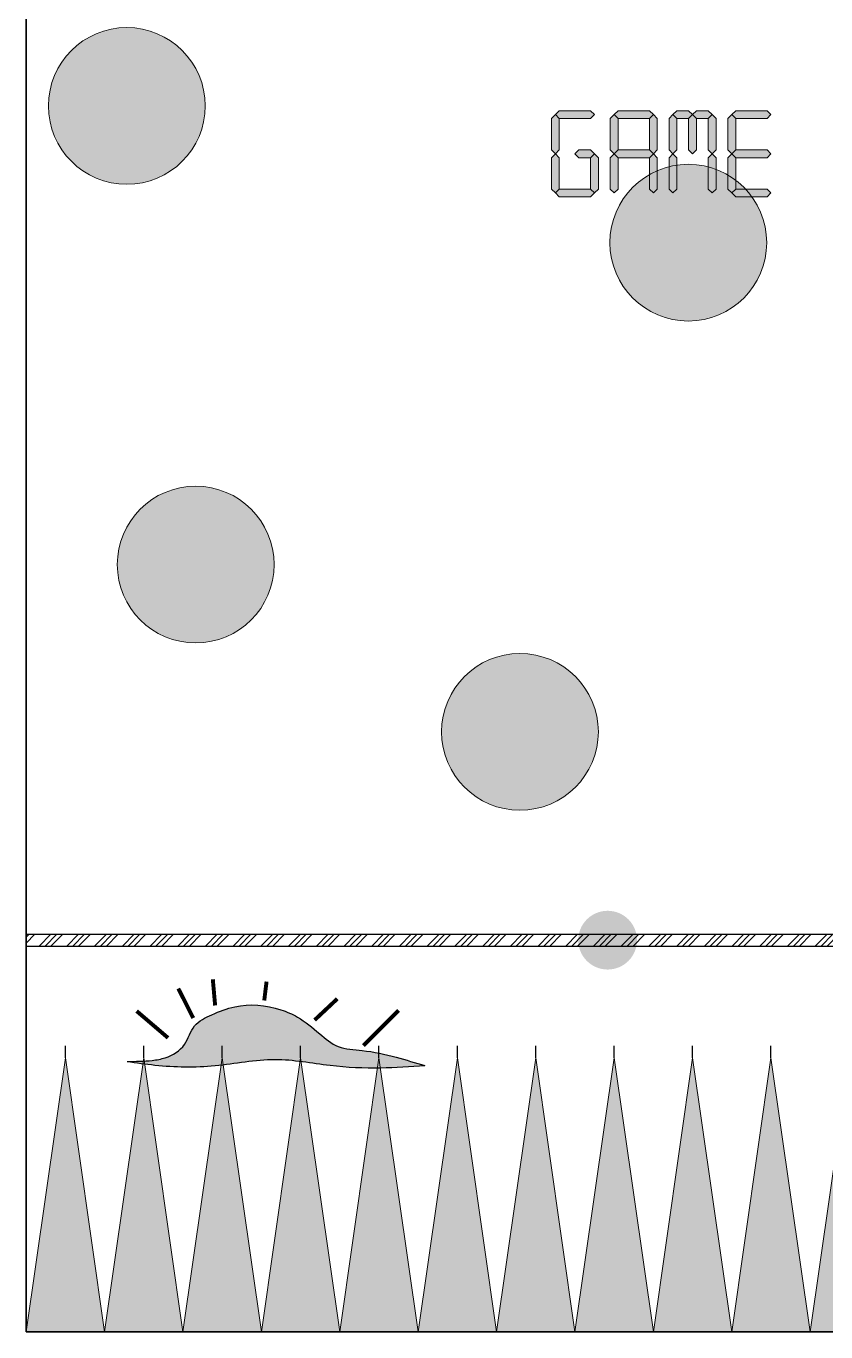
# Model space of a CAD drawing. Header units: millimetres. Extents: x -914 to 2637, y 40 to 664.
# Drawn here: x 2235.8 to 2439.8, y 39.6 to 373 of the extents above; entities that cross this region are included whole.
import ezdxf

# ---------------------------------------------------------------- set-up
doc = ezdxf.new("R2010")
doc.units = ezdxf.units.MM
doc.header["$MEASUREMENT"] = 0
doc.layers.get('DEFPOINTS').update_dxf_attribs({"lineweight": 9})
picture_1 = doc.add_image_def('image1.jpg', size_in_pixel=(400, 500))

msp = doc.modelspace()

# ---------------------------------------------------------------- hatches: boundary and pattern name
h = msp.add_hatch(color=256)
h.dxf.hatch_style = 1
h.set_gradient(color1=(255, 0, 255), rotation=90, tint=1, name='SPHERICAL')
h.paths.add_polyline_path([(2281.48, 352.59, 1), (2241.48, 352.59, 1)])
h = msp.add_hatch(color=256)
h.dxf.hatch_style = 1
h.set_gradient(color1=(255, 0, 255), color2=(255, 0, 0), rotation=90, tint=1, name='SPHERICAL')
h.paths.add_polyline_path([(2369.8, 341.37), (2370.8, 340.37), (2371.8, 341.37), (2371.8, 349.37), (2370.8, 350.37), (2369.8, 349.37)])
h = msp.add_hatch(color=256)
h.dxf.hatch_style = 1
h.set_gradient(color1=(255, 0, 255), color2=(255, 0, 0), rotation=90, tint=1, name='SPHERICAL')
h.paths.add_polyline_path([(2379.8, 349.37), (2380.8, 350.37), (2379.8, 351.37), (2371.8, 351.37), (2370.8, 350.37), (2371.8, 349.37)])
h = msp.add_hatch(color=256)
h.dxf.hatch_style = 1
h.set_gradient(color1=(255, 0, 255), color2=(255, 0, 0), rotation=90, tint=1, name='SPHERICAL')
h.paths.add_polyline_path([(2384.8, 341.37), (2385.8, 340.37), (2386.8, 341.37), (2386.8, 349.37), (2385.8, 350.37), (2384.8, 349.37)])
h = msp.add_hatch(color=256)
h.dxf.hatch_style = 1
h.set_gradient(color1=(255, 0, 255), color2=(255, 0, 0), rotation=90, tint=1, name='SPHERICAL')
h.paths.add_polyline_path([(2394.8, 349.37), (2395.8, 350.37), (2394.8, 351.37), (2386.8, 351.37), (2385.8, 350.37), (2386.8, 349.37)])
h = msp.add_hatch(color=256)
h.dxf.hatch_style = 1
h.set_gradient(color1=(255, 0, 255), color2=(255, 0, 0), rotation=90, tint=1, name='SPHERICAL')
h.paths.add_polyline_path([(2394.8, 341.37), (2395.8, 340.37), (2396.8, 341.37), (2396.8, 349.37), (2395.8, 350.37), (2394.8, 349.37)])
h = msp.add_hatch(color=256)
h.dxf.hatch_style = 1
h.set_gradient(color1=(255, 0, 255), color2=(255, 0, 0), rotation=90, tint=1, name='SPHERICAL')
h.paths.add_polyline_path([(2399.8, 341.37), (2400.8, 340.37), (2401.8, 341.37), (2401.8, 349.37), (2400.8, 350.37), (2399.8, 349.37)])
h = msp.add_hatch(color=256)
h.dxf.hatch_style = 1
h.set_gradient(color1=(255, 0, 255), color2=(255, 0, 0), rotation=90, tint=1, name='SPHERICAL')
h.paths.add_polyline_path([(2405.8, 350.37), (2404.8, 351.37), (2401.8, 351.37), (2400.8, 350.37), (2401.8, 349.37), (2404.8, 349.37)])
h = msp.add_hatch(color=256)
h.dxf.hatch_style = 1
h.set_gradient(color1=(255, 0, 255), color2=(255, 0, 0), rotation=90, tint=1, name='SPHERICAL')
h.paths.add_polyline_path([(2404.8, 341.37), (2405.8, 340.37), (2406.8, 341.37), (2406.8, 349.37), (2405.8, 350.37), (2404.8, 349.37)])
h = msp.add_hatch(color=256)
h.dxf.hatch_style = 1
h.set_gradient(color1=(255, 0, 255), color2=(255, 0, 0), rotation=90, tint=1, name='SPHERICAL')
h.paths.add_polyline_path([(2406.8, 349.37), (2409.8, 349.37), (2410.8, 350.37), (2409.8, 351.37), (2406.8, 351.37), (2405.8, 350.37)])
h = msp.add_hatch(color=256)
h.dxf.hatch_style = 1
h.set_gradient(color1=(255, 0, 255), color2=(255, 0, 0), rotation=90, tint=1, name='SPHERICAL')
h.paths.add_polyline_path([(2409.8, 341.37), (2410.8, 340.37), (2411.8, 341.37), (2411.8, 349.37), (2410.8, 350.37), (2409.8, 349.37)])
h = msp.add_hatch(color=256)
h.dxf.hatch_style = 1
h.set_gradient(color1=(255, 0, 255), color2=(255, 0, 0), rotation=90, tint=1, name='SPHERICAL')
h.paths.add_polyline_path([(2414.8, 341.37), (2415.8, 340.37), (2416.8, 341.37), (2416.8, 349.37), (2415.8, 350.37), (2414.8, 349.37)])
h = msp.add_hatch(color=256)
h.dxf.hatch_style = 1
h.set_gradient(color1=(255, 0, 255), color2=(255, 0, 0), rotation=90, tint=1, name='SPHERICAL')
h.paths.add_polyline_path([(2424.8, 349.37), (2425.8, 350.37), (2424.8, 351.37), (2416.8, 351.37), (2415.8, 350.37), (2416.8, 349.37)])
h = msp.add_hatch(color=256)
h.dxf.hatch_style = 1
h.set_gradient(color1=(255, 0, 255), color2=(255, 0, 0), rotation=90, tint=1, name='SPHERICAL')
h.paths.add_polyline_path([(2369.8, 331.37), (2370.8, 330.37), (2371.8, 331.37), (2371.8, 339.37), (2370.8, 340.37), (2369.8, 339.37)])
h = msp.add_hatch(color=256)
h.dxf.hatch_style = 1
h.set_gradient(color1=(255, 0, 255), color2=(255, 0, 0), rotation=90, tint=1, name='SPHERICAL')
h.paths.add_polyline_path([(2375.8, 340.37), (2376.8, 339.37), (2379.8, 339.37), (2380.8, 340.37), (2379.8, 341.37), (2376.8, 341.37)])
h = msp.add_hatch(color=256)
h.dxf.hatch_style = 1
h.set_gradient(color1=(255, 0, 255), color2=(255, 0, 0), rotation=90, tint=1, name='SPHERICAL')
h.paths.add_polyline_path([(2379.8, 331.37), (2380.8, 330.37), (2381.8, 331.37), (2381.8, 339.37), (2380.8, 340.37), (2379.8, 339.37)])
h = msp.add_hatch(color=256)
h.dxf.hatch_style = 1
h.set_gradient(color1=(255, 0, 255), color2=(255, 0, 0), rotation=90, tint=1, name='SPHERICAL')
h.paths.add_polyline_path([(2384.8, 331.37), (2385.8, 330.37), (2386.8, 331.37), (2386.8, 339.37), (2385.8, 340.37), (2384.8, 339.37)])
h = msp.add_hatch(color=256)
h.dxf.hatch_style = 1
h.set_gradient(color1=(255, 0, 255), color2=(255, 0, 0), rotation=90, tint=1, name='SPHERICAL')
h.paths.add_polyline_path([(2394.8, 339.37), (2395.8, 340.37), (2394.8, 341.37), (2386.8, 341.37), (2385.8, 340.37), (2386.8, 339.37)])
h = msp.add_hatch(color=256)
h.dxf.hatch_style = 1
h.set_gradient(color1=(255, 0, 255), color2=(255, 0, 0), rotation=90, tint=1, name='SPHERICAL')
h.paths.add_polyline_path([(2394.8, 331.37), (2395.8, 330.37), (2396.8, 331.37), (2396.8, 339.37), (2395.8, 340.37), (2394.8, 339.37)])
h = msp.add_hatch(color=256)
h.dxf.hatch_style = 1
h.set_gradient(color1=(255, 0, 255), color2=(255, 0, 0), rotation=90, tint=1, name='SPHERICAL')
h.paths.add_polyline_path([(2399.8, 331.37), (2400.8, 330.37), (2401.8, 331.37), (2401.8, 339.37), (2400.8, 340.37), (2399.8, 339.37)])
h = msp.add_hatch(color=256)
h.dxf.hatch_style = 1
h.set_gradient(color1=(255, 0, 255), color2=(255, 0, 0), rotation=90, tint=1, name='SPHERICAL')
h.paths.add_polyline_path([(2409.8, 331.37), (2410.8, 330.37), (2411.8, 331.37), (2411.8, 339.37), (2410.8, 340.37), (2409.8, 339.37)])
h = msp.add_hatch(color=256)
h.dxf.hatch_style = 1
h.set_gradient(color1=(255, 0, 255), color2=(255, 0, 0), rotation=90, tint=1, name='SPHERICAL')
h.paths.add_polyline_path([(2414.8, 331.37), (2415.8, 330.37), (2416.8, 331.37), (2416.8, 339.37), (2415.8, 340.37), (2414.8, 339.37)])
h = msp.add_hatch(color=256)
h.dxf.hatch_style = 1
h.set_gradient(color1=(255, 0, 255), color2=(255, 0, 0), rotation=90, tint=1, name='SPHERICAL')
h.paths.add_polyline_path([(2424.8, 339.37), (2425.8, 340.37), (2424.8, 341.37), (2416.8, 341.37), (2415.8, 340.37), (2416.8, 339.37)])
h = msp.add_hatch(color=256)
h.dxf.hatch_style = 1
h.set_gradient(color1=(0, 0, 255), rotation=90, tint=1, name='SPHERICAL')
h.paths.add_polyline_path([(2424.72, 317.68, 1), (2384.72, 317.68, 1)])
h = msp.add_hatch(color=256)
h.dxf.hatch_style = 1
h.set_gradient(color1=(255, 0, 255), color2=(255, 0, 0), rotation=90, tint=1, name='SPHERICAL')
h.paths.add_polyline_path([(2379.8, 329.37), (2380.8, 330.37), (2379.8, 331.37), (2371.8, 331.37), (2370.8, 330.37), (2371.8, 329.37)])
h = msp.add_hatch(color=256)
h.dxf.hatch_style = 1
h.set_gradient(color1=(255, 0, 255), color2=(255, 0, 0), rotation=90, tint=1, name='SPHERICAL')
h.paths.add_polyline_path([(2424.8, 329.37), (2425.8, 330.37), (2424.8, 331.37), (2416.8, 331.37), (2415.8, 330.37), (2416.8, 329.37)])
h = msp.add_hatch(color=256)
h.dxf.hatch_style = 1
h.set_gradient(color1=(255, 0, 255), rotation=90, tint=1, name='SPHERICAL')
h.paths.add_polyline_path([(2299.05, 235.51, 1), (2259.05, 235.51, 1)])
h = msp.add_hatch(color=256)
h.dxf.hatch_style = 1
h.set_gradient(color1=(0, 0, 255), rotation=90, tint=1, name='SPHERICAL')
h.paths.add_polyline_path([(2381.77, 192.8, 1), (2341.77, 192.8, 1)])
h = msp.add_hatch(color=256)
h.dxf.hatch_style = 1
h.set_gradient(color1=(255, 0, 0), tint=1, name='SPHERICAL')
h.paths.add_polyline_path([(2384.14, 147.12, 0.414214), (2376.64, 139.62), (2384.14, 139.62)])
h.paths.add_polyline_path([(2384.14, 147.12), (2384.14, 139.62), (2391.64, 139.62, 0.414214)])
h.paths.add_polyline_path([(2384.14, 139.62), (2376.64, 139.62, 0.414214), (2384.14, 132.12)])
h.paths.add_polyline_path([(2391.64, 139.62), (2384.14, 139.62), (2384.14, 132.12, 0.414214)])
h = msp.add_hatch()
h.set_pattern_fill('GOST_GROUND', color=256, scale=0.5)
h.set_pattern_definition([(45, (2200, 1e-14), (7.07107, 0), [10]), (45, (2201.5, 1e-14), (7.07107, 0), [10]), (45, (2203, 1e-14), (7.07107, 0), [10])])
h.paths.add_polyline_path([(2635.8, 141.12), (2235.8, 141.12), (2235.8, 138.12), (2635.8, 138.12)])
h = msp.add_hatch(color=256)
h.dxf.hatch_style = 1
h.set_gradient(color1=(255, 255, 255), color2=(255, 0, 0), rotation=90, tint=1, name='SPHERICAL')
edge = h.paths.add_edge_path()
edge.add_spline(control_points=[(2337.53, 107.6), (2335.1, 108.33), (2329.83, 109.91), (2322.51, 111.6), (2315.3, 111.79), (2310.31, 116.07), (2305.87, 119.82), (2298.62, 122.92), (2290.62, 123.65), (2283.51, 120.78), (2278.11, 118.23), (2276.7, 112.39), (2272.16, 109.6), (2266.99, 108.67), (2263.71, 108.67), (2261.57, 108.68)], knot_values=[0, 0, 0, 0, 7.617371, 16.478053, 22.66698, 28.42576, 35.503754, 40.138526, 51.931014, 58.091944, 63.375426, 68.715165, 74.690649, 78.070676, 84.490335, 84.490335, 84.490335, 84.490335], degree=3, periodic=0)
edge.add_spline(control_points=[(2261.57, 108.68), (2263.93, 108.34), (2271.35, 107.25), (2284.05, 107.01), (2298.87, 110.2), (2312.93, 107.38), (2325.71, 106.82), (2333.77, 107.35), (2337.53, 107.6)], knot_values=[0, 0, 0, 0, 7.161603, 22.491008, 37.875991, 51.991007, 64.930955, 76.220415, 76.220415, 76.220415, 76.220415], degree=3, periodic=0)
h = msp.add_hatch(color=256)
h.dxf.hatch_style = 1
h.set_gradient(color1=(225, 223, 219), color2=(91, 91, 91), tint=1, name='INVCYLINDER')
h.paths.add_polyline_path([(2255.8, 39.62), (2245.8, 109.62), (2235.8, 39.62)])
h = msp.add_hatch(color=256)
h.dxf.hatch_style = 1
h.set_gradient(color1=(225, 223, 219), color2=(91, 91, 91), tint=1, name='INVCYLINDER')
h.paths.add_polyline_path([(2275.8, 39.62), (2265.8, 109.62), (2255.8, 39.62)])
h = msp.add_hatch(color=256)
h.dxf.hatch_style = 1
h.set_gradient(color1=(225, 223, 219), color2=(91, 91, 91), tint=1, name='INVCYLINDER')
h.paths.add_polyline_path([(2295.8, 39.62), (2285.8, 109.62), (2275.8, 39.62)])
h = msp.add_hatch(color=256)
h.dxf.hatch_style = 1
h.set_gradient(color1=(225, 223, 219), color2=(91, 91, 91), tint=1, name='INVCYLINDER')
h.paths.add_polyline_path([(2315.8, 39.62), (2305.8, 109.62), (2295.8, 39.62)])
h = msp.add_hatch(color=256)
h.dxf.hatch_style = 1
h.set_gradient(color1=(225, 223, 219), color2=(91, 91, 91), tint=1, name='INVCYLINDER')
h.paths.add_polyline_path([(2335.8, 39.62), (2325.8, 109.62), (2315.8, 39.62)])
h = msp.add_hatch(color=256)
h.dxf.hatch_style = 1
h.set_gradient(color1=(225, 223, 219), color2=(91, 91, 91), tint=1, name='INVCYLINDER')
h.paths.add_polyline_path([(2355.8, 39.62), (2345.8, 109.62), (2335.8, 39.62)])
h = msp.add_hatch(color=256)
h.dxf.hatch_style = 1
h.set_gradient(color1=(225, 223, 219), color2=(91, 91, 91), tint=1, name='INVCYLINDER')
h.paths.add_polyline_path([(2375.8, 39.62), (2365.8, 109.62), (2355.8, 39.62)])
h = msp.add_hatch(color=256)
h.dxf.hatch_style = 1
h.set_gradient(color1=(225, 223, 219), color2=(91, 91, 91), tint=1, name='INVCYLINDER')
h.paths.add_polyline_path([(2395.8, 39.62), (2385.8, 109.62), (2375.8, 39.62)])
h = msp.add_hatch(color=256)
h.dxf.hatch_style = 1
h.set_gradient(color1=(225, 223, 219), color2=(91, 91, 91), tint=1, name='INVCYLINDER')
h.paths.add_polyline_path([(2415.8, 39.62), (2405.8, 109.62), (2395.8, 39.62)])
h = msp.add_hatch(color=256)
h.dxf.hatch_style = 1
h.set_gradient(color1=(225, 223, 219), color2=(91, 91, 91), tint=1, name='INVCYLINDER')
h.paths.add_polyline_path([(2435.8, 39.62), (2425.8, 109.62), (2415.8, 39.62)])
h = msp.add_hatch(color=256)
h.dxf.hatch_style = 1
h.set_gradient(color1=(225, 223, 219), color2=(91, 91, 91), tint=1, name='INVCYLINDER')
h.paths.add_polyline_path([(2455.8, 39.62), (2445.8, 109.62), (2435.8, 39.62)])

# ---------------------------------------------------------------- linework, layer by layer
for p, q in [((2235.8, 141.12), (2635.8, 141.12)), ((2235.8, 138.12), (2635.8, 138.12)), ((2245.8, 109.62), (2245.8, 112.62)), ((2265.8, 109.62), (2265.8, 112.62)), ((2285.8, 109.62), (2285.8, 112.62)), ((2305.8, 109.62), (2305.8, 112.62)), ((2325.8, 109.62), (2325.8, 112.62)), ((2345.8, 109.62), (2345.8, 112.62)), ((2365.8, 109.62), (2365.8, 112.62)), ((2385.8, 109.62), (2385.8, 112.62)), ((2405.8, 109.62), (2405.8, 112.62)), ((2425.8, 109.62), (2425.8, 112.62))]:
    msp.add_line(p, q)
msp.add_lwpolyline([(2235.8, 39.62), (2635.8, 39.62), (2635.8, 539.62), (2235.8, 539.62)], close=True)
at = {"const_width": 1}
for points in [[(2283.42, 129.64), (2284.01, 122.95)], [(2274.62, 127.27), (2278.43, 119.74)], [(2297.13, 129.04), (2296.54, 124.22)], [(2315.16, 124.64), (2309.4, 119.23)], [(2263.99, 121.52), (2271.99, 114.68)], [(2330.82, 121.68), (2321.85, 112.72)]]:
    msp.add_lwpolyline(points, dxfattribs=at)
for points in [[(2261.57, 108.68), (2267.98, 108.92), (2271.29, 109.61), (2276.19, 113.02), (2278.75, 117.71), (2283.19, 120.58), (2289, 122.63), (2300.77, 121.85), (2305.01, 119.99), (2310.68, 115.75), (2315.42, 112.48), (2321.53, 111.46), (2330.21, 109.71), (2337.53, 107.6)], [(2261.57, 108.68), (2268.66, 107.74), (2283.99, 107.6), (2299.3, 109.19), (2313.33, 107.68), (2326.26, 107.05), (2337.53, 107.6)]]:
    msp.add_spline(points, degree=3)
at = {"layer": 'DEFPOINTS'}
for points in [[(2371.8, 341.37), (2371.8, 349.37), (2370.8, 350.37), (2369.8, 349.37), (2369.8, 341.37), (2370.8, 340.37)], [(2379.8, 351.37), (2371.8, 351.37), (2370.8, 350.37), (2371.8, 349.37), (2379.8, 349.37), (2380.8, 350.37)], [(2386.8, 341.37), (2386.8, 349.37), (2385.8, 350.37), (2384.8, 349.37), (2384.8, 341.37), (2385.8, 340.37)], [(2394.8, 351.37), (2386.8, 351.37), (2385.8, 350.37), (2386.8, 349.37), (2394.8, 349.37), (2395.8, 350.37)], [(2396.8, 341.37), (2396.8, 349.37), (2395.8, 350.37), (2394.8, 349.37), (2394.8, 341.37), (2395.8, 340.37)], [(2401.8, 341.37), (2401.8, 349.37), (2400.8, 350.37), (2399.8, 349.37), (2399.8, 341.37), (2400.8, 340.37)], [(2404.8, 351.37), (2401.8, 351.37), (2400.8, 350.37), (2401.8, 349.37), (2404.8, 349.37), (2405.8, 350.37)], [(2406.8, 341.37), (2406.8, 349.37), (2405.8, 350.37), (2404.8, 349.37), (2404.8, 341.37), (2405.8, 340.37)], [(2406.8, 351.37), (2409.8, 351.37), (2410.8, 350.37), (2409.8, 349.37), (2406.8, 349.37), (2405.8, 350.37)], [(2411.8, 341.37), (2411.8, 349.37), (2410.8, 350.37), (2409.8, 349.37), (2409.8, 341.37), (2410.8, 340.37)], [(2416.8, 341.37), (2416.8, 349.37), (2415.8, 350.37), (2414.8, 349.37), (2414.8, 341.37), (2415.8, 340.37)], [(2424.8, 351.37), (2416.8, 351.37), (2415.8, 350.37), (2416.8, 349.37), (2424.8, 349.37), (2425.8, 350.37)], [(2371.8, 331.37), (2371.8, 339.37), (2370.8, 340.37), (2369.8, 339.37), (2369.8, 331.37), (2370.8, 330.37)], [(2379.8, 341.37), (2376.8, 341.37), (2375.8, 340.37), (2376.8, 339.37), (2379.8, 339.37), (2380.8, 340.37)], [(2381.8, 331.37), (2381.8, 339.37), (2380.8, 340.37), (2379.8, 339.37), (2379.8, 331.37), (2380.8, 330.37)], [(2386.8, 331.37), (2386.8, 339.37), (2385.8, 340.37), (2384.8, 339.37), (2384.8, 331.37), (2385.8, 330.37)], [(2394.8, 341.37), (2386.8, 341.37), (2385.8, 340.37), (2386.8, 339.37), (2394.8, 339.37), (2395.8, 340.37)], [(2396.8, 331.37), (2396.8, 339.37), (2395.8, 340.37), (2394.8, 339.37), (2394.8, 331.37), (2395.8, 330.37)], [(2401.8, 331.37), (2401.8, 339.37), (2400.8, 340.37), (2399.8, 339.37), (2399.8, 331.37), (2400.8, 330.37)], [(2411.8, 331.37), (2411.8, 339.37), (2410.8, 340.37), (2409.8, 339.37), (2409.8, 331.37), (2410.8, 330.37)], [(2416.8, 331.37), (2416.8, 339.37), (2415.8, 340.37), (2414.8, 339.37), (2414.8, 331.37), (2415.8, 330.37)], [(2424.8, 341.37), (2416.8, 341.37), (2415.8, 340.37), (2416.8, 339.37), (2424.8, 339.37), (2425.8, 340.37)], [(2379.8, 331.37), (2371.8, 331.37), (2370.8, 330.37), (2371.8, 329.37), (2379.8, 329.37), (2380.8, 330.37)], [(2424.8, 331.37), (2416.8, 331.37), (2415.8, 330.37), (2416.8, 329.37), (2424.8, 329.37), (2425.8, 330.37)], [(2255.8, 39.62), (2245.8, 109.62), (2235.8, 39.62)], [(2275.8, 39.62), (2265.8, 109.62), (2255.8, 39.62)], [(2295.8, 39.62), (2285.8, 109.62), (2275.8, 39.62)], [(2315.8, 39.62), (2305.8, 109.62), (2295.8, 39.62)], [(2335.8, 39.62), (2325.8, 109.62), (2315.8, 39.62)], [(2355.8, 39.62), (2345.8, 109.62), (2335.8, 39.62)], [(2375.8, 39.62), (2365.8, 109.62), (2355.8, 39.62)], [(2395.8, 39.62), (2385.8, 109.62), (2375.8, 39.62)], [(2415.8, 39.62), (2405.8, 109.62), (2395.8, 39.62)], [(2435.8, 39.62), (2425.8, 109.62), (2415.8, 39.62)], [(2455.8, 39.62), (2445.8, 109.62), (2435.8, 39.62)]]:
    msp.add_lwpolyline(points, close=True, dxfattribs=at)
for centre in [(2261.48, 352.59), (2404.72, 317.68), (2279.05, 235.51), (2361.77, 192.8)]:
    msp.add_circle(centre, 20, dxfattribs=at)

# ---------------------------------------------------------------- pictures from other files: only their frames are drawn
image = msp.add_image(picture_1, insert=(2235.8, 39.62), size_in_units=(400, 500))
image.dxf.flags = 7

doc.saveas('drawing.dxf')
